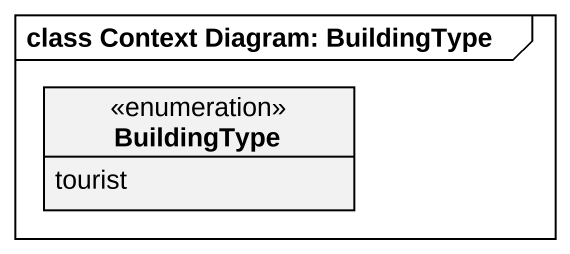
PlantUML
@startuml
mainframe class Context Diagram: BuildingType
hide circle
hide empty members
enum BuildingType {
  tourist
}
@enduml
